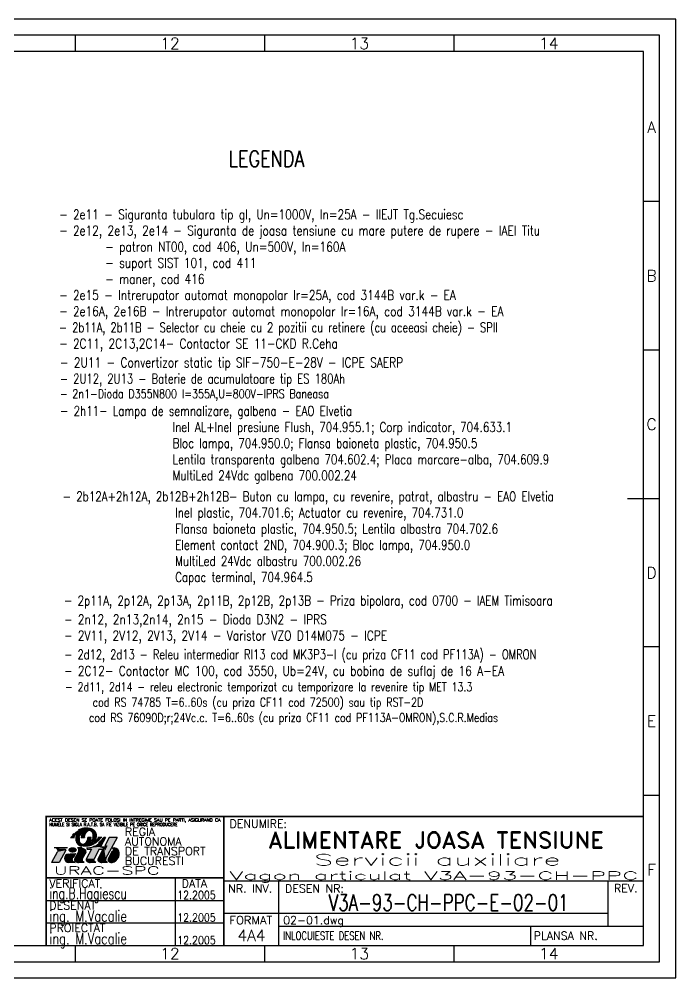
# Model space of a CAD drawing. Extents: x 23 to 1306, y -395 to 239.
# Drawn here: x 1103 to 1306.3, y -394.7 to -97.7 of the extents above; entities that cross this region are included whole.
import ezdxf
from ezdxf.enums import TextEntityAlignment as Align

# ---------------------------------------------------------------- set-up
doc = ezdxf.new("R2010")
doc.units = 0
doc.header["$LTSCALE"] = 7
doc.header["$MEASUREMENT"] = 0
doc.layers.get('0').update_dxf_attribs({"linetype": 'CONTINUOUS'})
doc.layers.add('MODIF', color=2, linetype='CONTINUOUS')
doc.styles.add('ISO', font='SIMPLEX.SHX')
doc.styles.add('ROMANC', font='romanc')
doc.styles.add('ROMAND', font='ROMAND.SHX', dxfattribs={"width": 0.8})
doc.styles.add('ROMANS', font='romans', dxfattribs={"width": 0.8})

# ---------------------------------------------------------------- blocks, each defined once
blk = doc.blocks.new('RATB')
at = {"color": 40}
for p, q in [((8.29, 9.9), (9.54, 9.9)), ((11.66, 9.9), (12.64, 9.9)), ((14.69, 9.9), (13.71, 9.9)), ((18.06, 9.9), (16.81, 9.9)), ((19.16, 9.9), (17.59, 6.97)), ((19.16, 9.9), (18.64, 9.9)), ((20.36, 9.9), (18.99, 7.32)), ((22.77, 9.9), (19.23, 3.26)), ((22.77, 9.9), (20.36, 9.9)), ((7.44, 6.63), (3.32, 6.63)), ((11.95, 6.63), (10.54, 6.63)), ((14.82, 6.28), (13.26, 3.36)), ((13.3, 6.63), (13.71, 6.65)), ((13.4, 6.28), (14.82, 6.28)), ((13.71, 6.65), (14.31, 6.73)), ((14.31, 6.73), (14.73, 6.82)), ((14.73, 6.82), (15.22, 6.97)), ((15.22, 6.97), (15.73, 7.24)), ((17.23, 6.28), (15.62, 3.26)), ((17.05, 8.16), (17.32, 8.4)), ((17.23, 6.28), (18.64, 6.28)), ((17.32, 8.4), (17.39, 8.47)), ((17.59, 6.97), (19.01, 6.97)), ((19.01, 6.97), (18.64, 6.28)), ((19.59, 7.32), (18.85, 5.93)), ((18.99, 7.32), (19.59, 7.32)), ((21.22, 6.63), (21.91, 6.63)), ((4.18, 5.38), (2.46, 2.15)), ((6.89, 5.94), (4.87, 2.15)), ((9.88, 4.91), (9.19, 3.6)), ((10.88, 5.67), (9.64, 3.36)), ((13.15, 5.42), (12, 3.26)), ((18.25, 5.93), (16.87, 3.36)), ((18.25, 5.93), (18.85, 5.93)), ((21.26, 5.59), (20.01, 3.26)), ((4.87, 2.15), (2.46, 2.15)), ((9.77, 2.15), (7.79, 2.15)), ((12.61, 2.15), (10.85, 2.15)), ((12.61, 2.15), (12.28, 2.33)), ((16.23, 2.15), (14.47, 2.15)), ((16.23, 2.15), (15.9, 2.33)), ((19.84, 2.15), (18.08, 2.15)), ((19.84, 2.15), (19.51, 2.33))]:
    blk.add_line(p, q, dxfattribs=at)
for points in [[(15.26, 9.9, 0.04888), (15.36, 10.37, 0.067418), (15.36, 10.71, 0.012512), (15.29, 11.12, 0.046313), (15.26, 11.23, 0.02866), (15.17, 11.43, 0.04799), (15.1, 11.53, 0.027533), (14.99, 11.65, 0.02878), (14.88, 11.74, 0.020408), (14.73, 11.85, 0.028785), (14.62, 11.91, 0.02307), (14.52, 11.96, 0.025276), (14.42, 11.99, 0.029587), (14.31, 12.01, 0.0261), (14.2, 12.02, 0.034106), (14.07, 12.02, 0.03305), (13.95, 12, 0.031407), (13.83, 11.97, 0.027201), (13.7, 11.91, 0.027571), (13.55, 11.82, 0.032433), (13.42, 11.73, 0.017982), (13.3, 11.62, 0.025528), (13.21, 11.53, 0.009898), (13.11, 11.41, 0.014131), (13.04, 11.31, 0.005952), (12.98, 11.22, 0.007874), (12.94, 11.15, 0.013516), (12.87, 11.03, 0.012262), (12.8, 10.9, 0.010996), (12.75, 10.78, 0.020912), (12.72, 10.71, 0.006638), (12.72, 10.69, 0.003922), (12.7, 10.64, 0.014081), (12.67, 10.52, 0.011261), (12.64, 10.37, 0.018498), (12.64, 10.34, 0.00311), (12.62, 10.18, 0.039527), (12.62, 10.07, 0.0256), (12.64, 9.9)], [(16.32, 9.9, 0.047001), (16.39, 10.39, 0.072657), (16.36, 10.71, 0.024176), (16.19, 11.3, 0.05712), (16.08, 11.53, 0.02409), (15.95, 11.71, 0.014395), (15.72, 11.99, 0.046768), (15.55, 12.15, 0.031027), (15.26, 12.35)], [(10.03, 9.9, 0.047001), (9.95, 9.4, 0.072657), (9.99, 9.08, 0.024176), (10.16, 8.49, 0.05712), (10.27, 8.26, 0.02409), (10.4, 8.09, 0.014395), (10.62, 7.81, 0.046768), (10.8, 7.65, 0.031027), (11.09, 7.44)], [(11.09, 9.9, 0.04888), (10.98, 9.43, 0.067418), (10.99, 9.08, 0.012512), (11.06, 8.67, 0.046313), (11.09, 8.56, 0.02866), (11.18, 8.37, 0.04799), (11.25, 8.26, 0.027533), (11.36, 8.15, 0.02878), (11.47, 8.05, 0.020408), (11.61, 7.95, 0.028785), (11.72, 7.88, 0.02307), (11.83, 7.84, 0.025276), (11.93, 7.8, 0.029587), (12.03, 7.78, 0.0261), (12.15, 7.77, 0.034106), (12.27, 7.77, 0.03305), (12.4, 7.79, 0.031407), (12.52, 7.83, 0.027201), (12.64, 7.88, 0.027571), (12.8, 7.97, 0.032433), (12.93, 8.06, 0.017982), (13.05, 8.18, 0.025528), (13.13, 8.26, 0.009898), (13.24, 8.39, 0.014131), (13.3, 8.48, 0.005952), (13.37, 8.57, 0.007874), (13.41, 8.64, 0.013516), (13.48, 8.76, 0.012262), (13.55, 8.9, 0.010996), (13.6, 9.02, 0.020912), (13.62, 9.08, 0.006638), (13.63, 9.11, 0.003922), (13.65, 9.16, 0.014081), (13.68, 9.28, 0.011261), (13.71, 9.42, 0.018498), (13.71, 9.45, 0.00311), (13.73, 9.61, 0.039527), (13.73, 9.73, 0.0256), (13.71, 9.9)]]:
    blk.add_lwpolyline(points, format="xyb", dxfattribs=at)
at = {"color": 40, "flags": 128}
blk.add_lwpolyline([(21.29, 2.18, 0.07519), (21.9, 2.37, 0.103495), (22.73, 3.01, 0.091904), (23.26, 3.94, 0.085107), (23.46, 5.08, 0.085107)], format="xyb", dxfattribs=at)
at = {"color": 40}
for centre, radius, start, end in [((12.2, 9.83), 2.74, 113.911, 122.24), ((14.19, 5.34), 7.65, 108.9325, 113.911), ((12.41, 10.52), 2.17, 96.8211, 108.9325), ((13.59, 0.67), 12.1, 91.6964, 96.8211), ((13.39, 7.25), 5.51, 78.6042, 91.6964), ((14, 10.28), 2.42, 58.8019, 78.6042), ((33.45, -13.3), 34.29, 134.6817, 135.4865), ((12.29, 9.53), 2.3, 144.0002, 170.76), ((14.93, 9.86), 3.27, 161.7905, 179.2848), ((11.42, 9.94), 3.27, 341.7905, 359.2848), ((14.06, 10.27), 2.3, 324.0002, 350.76), ((-15.94, 41.79), 47.13, 315, 315.973), ((16.88, 9.86), 0.893, 316.8981, 318.6566), ((14.91, 11.98), 4.23, 315.973, 321.3402), ((7.72, 17.73), 13.43, 321.3402, 324.353), ((10.27, 6), 0.689, 331.9275, 66.4849), ((12.34, 9.52), 2.42, 238.8019, 258.6042), ((21.91, 5.08), 1.55, 0, 90), ((7.79, 3.44), 1.29, 94.5979, 270), ((-47.94, 710.15), 707.62, 274.50891, 274.68697), ((10.25, 3.03), 0.689, 151.9275, 234.4615), ((12.61, 2.94), 0.689, 151.9275, 241.9275), ((13.86, 3.03), 0.689, 151.9275, 234.4615), ((16.22, 2.94), 0.689, 151.9275, 241.9275), ((17.48, 3.03), 0.689, 151.9275, 234.4615), ((19.84, 2.94), 0.689, 151.9275, 241.9275), ((20.62, 2.94), 0.689, 151.9275, 242.7821), ((9.77, 2.84), 0.689, 201.8729, 270), ((10.85, 3.87), 1.72, 234.4615, 270), ((14.47, 3.87), 1.72, 234.4615, 270), ((18.08, 3.87), 1.72, 234.4615, 270), ((21.01, 3.7), 1.55, 242.7821, 280.2311)]:
    blk.add_arc(centre, radius, start, end, dxfattribs=at)
for points in [[(9.78, 11.49), (10.43, 10.88), (10.4, 11.93), (11.82, 10.88)], [(10.4, 11.93), (11.82, 10.88), (11.13, 12.35), (11.82, 10.88)], [(11.13, 12.35), (11.82, 10.88), (11.79, 12.6), (11.82, 10.88)], [(11.79, 12.6), (11.82, 10.88), (12.19, 12.68), (11.82, 10.88)], [(12.19, 12.68), (11.82, 10.88), (13.13, 12.76), (11.82, 10.88)], [(13.13, 12.76), (11.82, 10.88), (13.69, 12.75), (11.82, 10.88)], [(13.92, 11.99), (13.69, 12.75), (13.38, 11.7), (11.82, 10.88)], [(14.16, 11.99), (13.92, 11.99), (13.68, 11.86)], [(14.46, 11.98), (14.59, 12.63), (13.92, 11.99), (13.69, 12.75)], [(13.69, 12.75), (14.59, 12.63), (14.16, 12.71)], [(14.16, 11.99), (14.46, 11.98), (14.09, 11.97), (14.49, 11.96)], [(14.27, 11.96), (14.67, 11.85), (14.49, 11.96)], [(14.91, 11.72), (15.13, 12.42), (14.46, 11.98), (14.59, 12.63)], [(14.59, 12.63), (15.13, 12.42), (14.89, 12.53)], [(15.13, 11.48), (15.82, 11.87), (14.91, 11.72), (15.13, 12.42)], [(15.13, 12.42), (15.82, 11.87), (15.52, 12.17)], [(8.29, 9.9), (9.54, 9.9), (8.79, 10.52), (9.82, 10.33)], [(8.79, 10.52), (9.82, 10.33), (9.28, 11.03), (10.07, 10.59)], [(9.28, 11.03), (10.07, 10.59), (9.78, 11.49), (10.43, 10.88)], [(10.03, 9.9), (11.09, 9.9), (9.95, 9.4), (11, 9.53)], [(9.95, 9.4), (11, 9.53), (10.06, 8.79), (11, 9.02)], [(9.95, 9.4), (10.06, 8.79), (9.96, 9.24)], [(9.96, 9.24), (10.06, 8.79), (9.97, 9.13)], [(10.16, 10.38), (11.4, 10.45), (10.03, 9.9), (11.09, 9.9)], [(10.06, 8.79), (11, 9.02), (10.28, 8.25), (11.08, 8.6)], [(10.43, 10.88), (11.82, 10.88), (10.16, 10.38), (11.4, 10.45)], [(12.63, 10.27), (11.68, 10.22), (12.64, 9.9), (11.66, 9.9)], [(12.69, 10.61), (11.73, 10.54), (12.63, 10.27), (11.68, 10.22)], [(12.91, 11.1), (11.82, 10.88), (12.69, 10.61), (11.73, 10.54)], [(13.38, 11.7), (11.82, 10.88), (12.91, 11.1), (11.82, 10.88)], [(13.6, 9.03), (14.52, 8.92), (13.55, 8.9), (14.88, 7.31)], [(13.71, 9.44), (14.65, 9.44), (13.6, 9.03), (14.52, 8.92)], [(13.71, 9.9), (14.69, 9.9), (13.71, 9.44), (14.65, 9.44)], [(14.52, 8.92), (15.91, 8.92), (14.99, 9.4), (16.15, 9.33)], [(14.52, 8.92), (15.91, 8.92), (15.82, 7.78), (14.88, 7.31)], [(14.52, 8.92), (15.41, 8.13), (14.88, 7.31)], [(14.99, 9.4), (16.15, 9.33), (15.25, 9.87), (16.28, 9.72)], [(15.32, 10.99), (16.14, 11.41), (15.13, 11.48), (15.82, 11.87)], [(15.25, 9.87), (16.28, 9.72), (15.35, 10.25), (16.38, 10.26)], [(15.37, 10.55), (16.33, 10.85), (15.32, 10.99), (16.14, 11.41)], [(15.35, 10.25), (16.38, 10.26), (15.37, 10.55), (16.33, 10.85)], [(15.91, 8.92), (15.82, 7.78), (15.41, 8.13)], [(15.91, 8.92), (16.39, 8.17), (15.82, 7.78)], [(16.31, 9.23), (17.05, 8.75), (15.91, 8.92), (16.39, 8.17)], [(16.6, 9.55), (17.56, 9.28), (16.31, 9.23), (17.05, 8.75)], [(16.33, 10.85), (16.38, 10.26), (16.39, 10.56)], [(16.81, 9.9), (18.06, 9.9), (16.6, 9.55), (17.56, 9.28)], [(18.64, 9.9), (19.16, 9.9), (18.24, 9.37), (17.59, 6.97)], [(18.24, 9.37), (17.59, 6.97), (17.78, 8.86), (17.59, 6.97)], [(19.59, 7.32), (22.77, 9.9), (18.85, 5.93), (19.27, 3.34)], [(20.36, 9.9), (22.77, 9.9), (18.99, 7.32), (19.59, 7.32)], [(3.32, 6.63), (7.44, 6.63), (3.74, 6.53), (7.16, 6.34)], [(3.74, 6.53), (7.16, 6.34), (4.04, 6.29), (6.95, 6.05)], [(6.95, 6.05), (4.04, 6.29), (6.89, 5.94), (4.23, 5.87)], [(7.72, 6.18), (7.72, 5.84), (7.69, 6.03)], [(7.8, 6.34), (7.78, 5.73), (7.72, 6.18), (7.72, 5.84)], [(7.93, 6.5), (7.96, 5.53), (7.8, 6.34), (7.78, 5.73)], [(8.06, 6.59), (8.1, 5.43), (7.93, 6.5), (7.96, 5.53)], [(8.22, 6.68), (8.29, 5.34), (8.06, 6.59), (8.1, 5.43)], [(8.38, 6.75), (8.44, 5.28), (8.22, 6.68), (8.29, 5.34)], [(8.54, 6.79), (8.57, 5.25), (8.38, 6.75), (8.44, 5.28)], [(8.67, 6.82), (8.69, 5.23), (8.54, 6.79), (8.57, 5.25)], [(8.79, 6.83), (8.8, 5.22), (8.67, 6.82), (8.69, 5.23)], [(8.79, 6.83), (8.9, 6.84), (8.91, 5.21)], [(8.91, 5.21), (9.1, 5.21), (8.79, 6.83), (8.8, 5.22)], [(8.9, 6.84), (9.09, 6.84), (8.91, 5.21), (9.1, 5.21)], [(9.1, 5.21), (9.09, 6.84), (9.19, 5.22), (9.19, 6.83)], [(9.19, 5.22), (9.19, 6.83), (9.32, 5.23), (9.31, 6.82)], [(9.32, 5.23), (9.31, 6.82), (9.44, 5.25), (9.45, 6.79)], [(9.44, 5.25), (9.45, 6.79), (9.58, 5.29), (9.57, 6.76)], [(9.58, 5.29), (9.57, 6.76), (9.73, 5.34), (9.73, 6.7)], [(9.73, 5.34), (9.73, 6.7), (9.86, 5.41), (9.87, 6.63)], [(9.86, 5.41), (9.87, 6.63), (10.03, 5.52), (10.01, 6.54)], [(10.03, 5.52), (10.01, 6.54), (10.16, 5.65), (10.12, 6.44)], [(10.16, 5.65), (10.12, 6.44), (10.26, 5.8), (10.23, 6.3)], [(10.26, 5.8), (10.23, 6.3), (10.29, 5.9), (10.28, 6.2)], [(10.28, 8.25), (11.08, 8.6), (10.67, 7.76), (11.25, 8.27)], [(10.28, 6.2), (10.29, 5.9), (10.3, 6.13), (10.31, 6.02)], [(10.54, 6.63), (11.95, 6.63), (10.92, 6.21), (12.95, 6.31)], [(10.67, 7.76), (11.25, 8.27), (11.23, 7.37), (11.57, 7.98)], [(10.75, 6.4), (10.91, 6.04), (10.92, 6.21)], [(10.92, 6.21), (12.95, 6.31), (10.88, 5.67), (13.22, 5.9)], [(11.23, 7.37), (11.57, 7.98), (11.68, 7.19), (11.88, 7.82)], [(11.68, 7.19), (11.88, 7.82), (12.29, 7.07), (12.28, 7.77)], [(11.95, 6.63), (12.95, 6.31), (12.3, 6.59), (12.59, 6.5)], [(12.29, 7.07), (12.28, 7.77), (12.86, 7.03), (12.67, 7.9)], [(12.86, 7.03), (12.67, 7.9), (13.55, 7.06), (12.96, 8.09)], [(12.95, 6.31), (13.22, 5.9), (13.12, 6.12)], [(13.55, 7.06), (12.96, 8.09), (14.06, 7.1), (13.26, 8.42)], [(13.3, 8.48), (13.3, 8.48), (13.26, 8.42)], [(13.3, 8.48), (14.88, 7.31), (13.26, 8.42)], [(14.06, 7.1), (13.26, 8.42), (14.88, 7.31), (13.26, 8.42)], [(14.82, 6.28), (17.23, 6.28), (13.26, 3.36), (15.62, 3.26)], [(13.55, 8.9), (14.88, 7.31), (13.3, 8.48)], [(13.78, 6.66), (13.3, 6.63), (13.4, 6.28)], [(13.4, 6.28), (18.64, 6.28), (13.78, 6.66), (17.59, 6.97)], [(13.78, 6.66), (14.75, 6.82), (15, 6.76)], [(14.75, 6.82), (15.21, 6.97), (15, 6.76)], [(15, 6.76), (15, 6.76), (15.21, 6.97), (15.55, 6.8)], [(15.65, 7.19), (17.59, 6.97), (15.21, 6.97), (15.55, 6.8)], [(16.1, 7.46), (17.59, 6.97), (15.65, 7.19), (17.59, 6.97)], [(16.51, 7.75), (16.1, 7.46), (17.59, 6.97)], [(16.97, 8.1), (17.59, 6.97), (16.51, 7.75), (17.59, 6.97)], [(17.35, 8.42), (17.59, 6.97), (16.97, 8.1), (17.59, 6.97)], [(17.78, 8.86), (17.59, 6.97), (17.35, 8.42), (17.59, 6.97)], [(17.59, 6.97), (19.01, 6.97), (18.64, 6.28)], [(21.22, 6.63), (21.57, 6.63), (21.31, 6.43), (21.51, 6.44)], [(21.26, 5.59), (23.02, 6.16), (21.91, 6.63)], [(21.26, 5.59), (21.91, 6.63), (21.34, 5.8)], [(21.26, 5.59), (23.46, 5.08), (23.02, 6.16)], [(21.31, 6.43), (21.51, 6.44), (21.36, 6.23), (21.44, 6.21)], [(21.34, 5.8), (21.34, 5.8), (21.57, 6.63), (21.37, 6.02)], [(21.57, 6.63), (21.37, 6.02), (21.91, 6.63), (21.34, 5.8)], [(21.36, 6.23), (21.44, 6.21), (21.37, 6.02)], [(21.91, 6.63), (23.02, 6.16), (22.39, 6.55), (22.77, 6.37)], [(23.02, 6.16), (23.46, 5.08), (23.17, 5.98), (23.38, 5.57)], [(4.18, 5.38), (6.89, 5.94), (2.46, 2.15), (4.87, 2.15)], [(4.24, 5.63), (6.89, 5.94), (4.18, 5.38)], [(4.23, 5.87), (6.89, 5.94), (4.24, 5.63), (6.89, 5.94)], [(6.83, 4.3), (6.51, 3.38), (6.71, 4.14), (6.55, 3.79)], [(6.83, 4.3), (9.19, 3.6), (6.51, 3.38), (9.05, 3.16)], [(6.51, 3.38), (9.13, 2.58), (6.9, 2.51), (9.38, 2.27)], [(6.51, 3.38), (9.05, 3.16), (6.51, 3.38), (9.13, 2.58)], [(6.51, 3.38), (6.9, 2.51), (6.58, 3), (6.75, 2.69)], [(7.69, 4.73), (9.88, 4.91), (6.83, 4.3), (9.19, 3.6)], [(7.69, 4.73), (6.83, 4.3), (7.3, 4.64), (6.96, 4.43)], [(9.58, 2.88), (9.64, 3.36), (9.57, 3.1)], [(9.64, 3.36), (13.15, 5.42), (9.58, 2.88), (12, 3.26)], [(9.58, 2.88), (12, 3.26), (9.85, 2.47), (11.94, 2.75)], [(10.88, 5.67), (13.22, 5.9), (9.64, 3.36), (13.15, 5.42)], [(11.98, 3.03), (12.1, 2.55), (11.94, 2.75)], [(13.22, 5.9), (13.15, 5.42), (13.23, 5.67)], [(13.26, 3.36), (13.19, 2.88), (13.18, 3.14)], [(13.26, 3.36), (15.62, 3.26), (13.19, 2.88), (15.56, 2.75)], [(15.64, 3.31), (15.6, 3.15), (15.62, 3.26)], [(16.87, 3.36), (16.81, 2.89), (16.8, 3.13)], [(16.87, 3.36), (19.23, 3.26), (16.81, 2.89)], [(16.81, 2.89), (19.23, 3.26), (19.18, 2.72)], [(18.25, 5.93), (18.85, 5.93), (16.87, 3.36), (19.23, 3.26)], [(18.85, 5.93), (19.23, 3.26), (19.27, 3.34)], [(19.2, 2.98), (19.34, 2.53), (19.18, 2.72)], [(19.27, 3.34), (19.22, 3.14), (19.23, 3.26)], [(20.01, 3.26), (19.96, 2.73), (19.93, 2.99)], [(19.96, 2.73), (20.01, 3.26), (20.3, 2.32)], [(20.01, 3.26), (21.26, 5.59), (23.26, 3.94)], [(20.01, 3.26), (22.73, 3.01), (23.26, 3.94)], [(20.01, 3.26), (21.9, 2.37), (22.73, 3.01)], [(20.01, 3.26), (20.3, 2.32), (21.29, 2.18)], [(20.01, 3.26), (21.29, 2.18), (21.9, 2.37)], [(21.26, 5.59), (23.26, 3.94), (23.46, 5.08)], [(22.73, 3.01), (21.9, 2.37), (22.34, 2.64)], [(23.26, 3.94), (22.73, 3.01), (23.04, 3.45)], [(23.46, 5.08), (23.26, 3.94), (23.41, 4.51)], [(6.9, 2.51), (9.38, 2.27), (7.79, 2.15), (9.77, 2.15)], [(6.9, 2.51), (7.79, 2.15), (7.07, 2.37), (7.39, 2.22)], [(9.85, 2.47), (9.58, 2.88), (9.68, 2.64)], [(9.85, 2.47), (11.94, 2.75), (10.85, 2.15), (12.28, 2.33)], [(10.85, 2.15), (9.85, 2.47), (10.28, 2.25)], [(10.85, 2.15), (12.28, 2.33), (12.61, 2.15)], [(13.19, 2.88), (15.56, 2.75), (13.48, 2.46), (15.88, 2.34)], [(13.48, 2.46), (13.19, 2.88), (13.29, 2.66)], [(14.47, 2.15), (13.46, 2.47), (13.9, 2.25)], [(13.48, 2.46), (15.88, 2.34), (14.47, 2.15), (16.23, 2.15)], [(15.58, 2.94), (15.71, 2.55), (15.56, 2.75)], [(16.81, 2.89), (19.18, 2.72), (17.08, 2.47)], [(17.08, 2.47), (16.81, 2.89), (16.9, 2.66)], [(17.08, 2.47), (19.18, 2.72), (18.08, 2.15)], [(18.08, 2.15), (17.08, 2.47), (17.51, 2.25)], [(19.18, 2.72), (18.08, 2.15), (19.51, 2.33)], [(19.51, 2.33), (19.84, 2.15), (18.08, 2.15)], [(20.3, 2.32), (19.96, 2.73), (20.09, 2.5)], [(20.3, 2.32), (20.3, 2.32), (21.29, 2.18)], [(21.29, 2.18), (20.3, 2.32), (20.77, 2.17)]]:
    blk.add_solid(points, dxfattribs=at)
blk = doc.blocks.new('INDE_ISO')
at = {"color": 240}
for p, q in [((-145, 21), (-145, 0)), ((-130, 20), (0, 20)), ((-113, 20), (-113, 6)), ((-11, 20), (-11, 6)), ((-185, 14), (-130, 14)), ((-130, 10), (-113, 10)), ((-113, 10), (-11, 10)), ((-185, 7), (-130, 7)), ((-113, 6), (-113, 0)), ((-113, 6), (0, 6)), ((-35, 6), (-35, 0))]:
    blk.add_line(p, q, dxfattribs=at)
at = {"color": 70}
for points in [[(0, 40, 0.5, 0.5, 0), (-185, 40, 0.5, 0.5, 0), (-185, 0, 0.5, 0.5, 0)], [(-130, 40, 0.5, 0.5, 0), (-130, 0, 0.5, 0.5, 0)], [(-185, 21, 0.5, 0.5, 0), (-130, 21, 0.5, 0.5, 0)]]:
    blk.add_lwpolyline(points, format="xyseb", dxfattribs=at)
blk.add_blockref('RATB', (-185.8, 23.6))
at = {"color": 40, "style": 'ISO', "width": 0.87776}
blk.add_text('ACEST DESEN SE POATE FOLOSI IN INTREGIME SAU PE PARTI, ASIGURAND CA', height=1, dxfattribs=at).set_placement((-184, 38.4), (-131, 38.4), align=Align.FIT)
at = {"color": 240}
for s, style, p in [('DENUMIRE:', 'ISO', (-128.2, 36.5)), ('REGIA', 'ROMANC', (-160.6, 34)), ('AUTONOMA', 'ROMANC', (-160.6, 31)), ('DE TRANSPORT', 'ROMANC', (-160.6, 28)), ('BUCURESTI', 'ROMANC', (-160.6, 25)), ('VERIFICAT', 'ISO', (-184, 18)), ('DATA', 'ISO', (-143, 18)), ('NR. INV.', 'ISO', (-128.6, 16.4)), ('DESEN NR:', 'ISO', (-111, 16.4)), ('DESENAT', 'ISO', (-184, 11.2)), ('PROIECTAT', 'ISO', (-184, 4.2)), ('PLANSA NR.', 'ISO', (-34, 1.8))]:
    blk.add_text(s, height=2.5, dxfattribs=dict(at, style=style)).set_placement(p)
at = {"color": 40, "style": 'ISO', "width": 0.8778}
blk.add_text('NUMELE SI SIGLA R.A.T.B. SA FIE VIZIBILE PE ORICE REPRODUCERE', height=1, dxfattribs=at).set_placement((-184, 37))
at = {"color": 240, "style": 'ROMANC', "width": 1.8}
blk.add_text('URAC-SPC', height=2.5, dxfattribs=at).set_placement((-182.6, 22))
at = {"color": 240, "style": 'ISO'}
blk.add_text('REV.', height=2.5, dxfattribs=at).set_placement((-5.5, 17.75), align=Align.MIDDLE)
for s, width, p, p2 in [('FORMAT', 0.917397, (-128.2, 6.6), (-114.99, 6.6)), ('INLOCUIESTE DESEN NR.', 0.687691, (-111.6, 1.8), (-80.49, 1.8))]:
    blk.add_text(s, height=2.5, dxfattribs=dict(at, width=width)).set_placement(p, p2, align=Align.FIT)
at = {"color": 70, "style": 'ROMAND'}
for tag, width, p, p2 in [('DENUMIRE_DESEN', 2.637015, (-127.8, 30.2), (-1.6, 30.2)), ('NUMAR_DESEN', 1.912258, (-111.6, 10.8), (-12.8, 10.8))]:
    blk.add_attdef(tag, text='', height=5, dxfattribs=dict(at, width=width)).set_placement(p, p2, align=Align.FIT)
at = {"color": 50, "style": 'ISO'}
for tag, width, p, p2 in [('SUBANSAMBLU', 3.798, (-128.2, 24.8), (-1.6, 24.8)), ('VERIFICAT', 3, (-184, 14.4), (-160, 14.4)), ('DESENAT', 3, (-184, 7.4), (-160, 7.4)), ('PROIECTAT', 3, (-184, 0.4), (-160, 0.4))]:
    blk.add_attdef(tag, text='', height=3.5, dxfattribs=dict(at, width=width)).set_placement(p, p2, align=Align.FIT)
at = {"color": 240, "style": 'ISO'}
for tag, width, p, p2 in [('ANSAMBLU', 7.334069, (-128.2, 20.4), (-1.6, 20.4)), ('DATA', 0.617749, (-144.4, 14.4), (-132.49, 14.4)), ('DATA', 0.617749, (-144.4, 7.4), (-132.49, 7.4)), ('PLANSA', 1.983142, (-11, 1.8), (-0.85, 1.8)), ('DATA', 0.617749, (-144.4, 0.4), (-132.49, 0.4))]:
    blk.add_attdef(tag, text='', height=2.5, dxfattribs=dict(at, width=width)).set_placement(p, p2, align=Align.FIT)
blk.add_attdef('NUME_DWG', (-111.6, 6.6), '', height=2.5, dxfattribs=at)
at = {"color": 50, "style": 'ISO'}
blk.add_attdef('FORMAT', text='', height=3.5, dxfattribs=at).set_placement((-121.4, 1.4), align=Align.CENTER)

msp = doc.modelspace()

# ---------------------------------------------------------------- linework, layer by layer
at = {"color": 240}
for p, q in [((1306.33, -97.74), (486.25, -97.74)), ((1306.33, -394.74), (1306.33, -97.74)), ((1301.33, -102.74), (491.25, -102.74)), ((1301.33, -389.74), (1301.33, -102.74)), ((491.25, -389.74), (1301.33, -389.74)), ((486.25, -394.74), (1306.33, -394.74))]:
    msp.add_line(p, q, dxfattribs=at)
at = {"color": 70}
for p, q in [((1120.37, -107.74), (1120.37, -102.74)), ((1179.01, -107.74), (1179.01, -102.74)), ((1237.65, -107.74), (1237.65, -102.74)), ((1296.33, -107.74), (496.25, -107.74)), ((1296.33, -384.74), (1296.33, -107.74)), ((1301.33, -154.24), (1296.33, -154.24)), ((1301.33, -200.24), (1296.33, -200.24)), ((1291.33, -246.24), (1301.33, -246.24)), ((1301.33, -292.24), (1296.33, -292.24)), ((1301.33, -338.24), (1296.33, -338.24)), ((496.25, -384.74), (1296.33, -384.74)), ((1120.37, -389.74), (1120.37, -384.74)), ((1179.01, -389.74), (1179.01, -384.74)), ((1237.65, -389.74), (1237.65, -384.74))]:
    msp.add_line(p, q, dxfattribs=at)

# ---------------------------------------------------------------- block references
ref = msp.add_blockref('INDE_ISO', (1296.33, -384.74))
ref.add_attrib('DENUMIRE_DESEN', '   ALIMENTARE JOASA TENSIUNE   ', dxfattribs={"color": 70, "height": 5, "style": 'ROMAND', "width": 0.87755}).set_placement((1168.53, -354.54), (1294.73, -354.54), align=Align.FIT)
ref.add_attrib('ANSAMBLU', 'Vagon articulat V3A-93-CH-PPC', dxfattribs={"color": 240, "height": 2.5, "style": 'ISO', "width": 1.947692}).set_placement((1168.13, -364.34), (1294.73, -364.34), align=Align.FIT)
ref.add_attrib('SUBANSAMBLU', '     Servicii auxiliare     ', dxfattribs={"color": 50, "height": 3.5, "style": 'ISO', "width": 1.699329}).set_placement((1168.13, -359.94), (1294.73, -359.94), align=Align.FIT)
ref.add_attrib('NUMAR_DESEN', '     V3A-93-CH-PPC-E-02-01    ', dxfattribs={"color": 70, "height": 5, "style": 'ROMAND', "width": 0.646355}).set_placement((1184.73, -373.94), (1283.53, -373.94), align=Align.FIT)
ref.add_attrib('NUME_DWG', '02-01.dwg', (1184.73, -378.14), dxfattribs={"color": 240, "height": 2.5, "style": 'ISO'})
ref.add_attrib('FORMAT', '4A4', dxfattribs={"color": 50, "height": 3.5, "style": 'ISO'}).set_placement((1174.93, -383.34), align=Align.CENTER)
ref.add_attrib('VERIFICAT', 'ing.B.Hagiescu', dxfattribs={"color": 50, "height": 3.5, "style": 'ISO', "width": 0.657534}).set_placement((1112.33, -370.34), (1136.33, -370.34), align=Align.FIT)
ref.add_attrib('DATA', '12.2005', dxfattribs={"color": 240, "height": 2.5, "style": 'ISO', "width": 0.833961}).set_placement((1151.93, -370.34), (1163.85, -370.34), align=Align.FIT)
ref.add_attrib('DESENAT', 'ing. M.Vacalie', dxfattribs={"color": 50, "height": 3.5, "style": 'ISO', "width": 0.676056}).set_placement((1112.33, -377.34), (1136.33, -377.34), align=Align.FIT)
ref.add_attrib('DATA', '12.2005', dxfattribs={"color": 240, "height": 2.5, "style": 'ISO', "width": 0.833961}).set_placement((1151.93, -377.34), (1163.85, -377.34), align=Align.FIT)
ref.add_attrib('PROIECTAT', 'ing. M.Vacalie', dxfattribs={"color": 50, "height": 3.5, "style": 'ISO', "width": 0.676056}).set_placement((1112.33, -384.34), (1136.33, -384.34), align=Align.FIT)
ref.add_attrib('DATA', '12.2005', dxfattribs={"color": 240, "height": 2.5, "style": 'ISO', "width": 0.833961}).set_placement((1151.93, -384.34), (1163.85, -384.34), align=Align.FIT)

# ---------------------------------------------------------------- texts
at = {"color": 50, "style": 'ISO'}
for s, p in [('12', (1149.69, -105.26)), ('13', (1208.33, -105.26)), ('14', (1266.97, -105.26)), ('A', (1298.83, -131.24)), ('B', (1298.83, -177.24)), ('C', (1298.83, -223.24)), ('D', (1298.83, -269.24)), ('E', (1298.83, -315.24)), ('F', (1298.83, -361.24)), ('12', (1149.69, -387.26)), ('13', (1208.33, -387.26)), ('14', (1266.97, -387.26))]:
    msp.add_text(s, height=3.5, dxfattribs=at).set_placement(p, align=Align.MIDDLE)
at = {"layer": 'MODIF', "style": 'ROMANS'}
for s, height, width, p in [('LEGENDA', 5, 0.8, (1167.83, -143.49)), ('- 2e11 - Siguranta tubulara tip gI, Un=1000V, In=25A - IIEJT Tg.Secuiesc', 3, 0.8, (1115.33, -159.74)), ('- 2e12, 2e13, 2e14 - Siguranta de joasa tensiune cu mare putere de rupere - IAEI Titu', 3, 0.8, (1115.33, -164.74)), ('        - patron NT00, cod 406, Un=500V, In=160A ', 3, 0.8, (1115.33, -169.74)), ('        - suport SIST 101, cod 411', 3, 0.8, (1115.33, -174.74)), ('        - maner, cod 416', 3, 0.8, (1115.33, -179.74)), ('- 2e15 - Intrerupator automat monopolar Ir=25A, cod 3144B var.k - EA', 3, 0.8, (1115.33, -184.74)), ('- 2e16A, 2e16B - Intrerupator automat monopolar Ir=16A, cod 3144B var.k - EA', 3, 0.8, (1115.33, -189.74)), ('- 2b11A, 2b11B - Selector cu cheie cu 2 pozitii cu retinere (cu aceeasi cheie) - SPII', 3, 0.75, (1115.33, -194.74)), ('- 2C11, 2C13,2C14- Contactor SE 11-CKD R.Ceha', 3, 0.8, (1115.33, -199.74)), ('- 2U11 - Convertizor static tip SIF-750-E-28V - ICPE SAERP ', 3, 0.8, (1115.61, -205.61)), ('- 2U12, 2U13 - Baterie de acumulatoare tip ES 180Ah', 3, 0.76, (1115.61, -210.61)), ('- 2n1-Dioda D355N800 I=355A,U=800V-IPRS Baneasa', 2.7, 0.8, (1115.58, -215.15)), ('- 2h11- Lampa de semnalizare, galbena - EAO Elvetia', 3, 0.78, (1115.61, -220.61)), ('                    Inel AL+Inel presiune Flush, 704.955.1; Corp indicator, 704.633.1', 3, 0.78, (1115.61, -225.61)), ('                    Bloc lampa, 704.950.0; Flansa baioneta plastic, 704.950.5', 3, 0.78, (1115.61, -230.61)), ('                    Lentila transparenta galbena 704.602.4; Placa marcare-alba, 704.609.9', 3, 0.78, (1115.61, -235.61)), ('                    MultiLed 24Vdc galbena 700.002.24', 3, 0.78, (1115.61, -240.61)), ('- 2b12A+2h12A, 2b12B+2h12B- Buton cu lampa, cu revenire, patrat, albastru - EAO Elvetia', 3, 0.78, (1116.41, -247.11)), ('                    Inel plastic, 704.701.6; Actuator cu revenire, 704.731.0', 3, 0.78, (1116.41, -252.11)), ('                    Flansa baioneta plastic, 704.950.5; Lentila albastra 704.702.6', 3, 0.78, (1116.41, -257.11)), ('                    Element contact 2ND, 704.900.3; Bloc lampa, 704.950.0', 3, 0.78, (1116.41, -262.11)), ('                    MultiLed 24Vdc albastru 700.002.26', 3, 0.78, (1116.41, -267.11)), ('                    Capac terminal, 704.964.5', 3, 0.78, (1116.41, -272.11)), ('- 2p11A, 2p12A, 2p13A, 2p11B, 2p12B, 2p13B - Priza bipolara, cod 0700 - IAEM Timisoara ', 3, 0.78, (1116.86, -279.36)), ('- 2n12, 2n13,2n14, 2n15 - Dioda D3N2 - IPRS ', 3, 0.8, (1116.86, -285.2)), ('- 2V11, 2V12, 2V13, 2V14 - Varistor VZO D14M075 - ICPE', 3, 0.8, (1116.86, -290.2)), ('- 2d12, 2d13 - Releu intermediar RI13 cod MK3P3-I (cu priza CF11 cod PF113A) - OMRON', 3, 0.75, (1116.98, -296.04)), ('- 2C12- Contactor MC 100, cod 3550, Ub=24V, cu bobina de suflaj de 16 A-EA', 3, 0.8, (1116.86, -301.14)), ('- 2d11, 2d14 - releu electronic temporizat cu temporizare la revenire tip MET 13.3', 2.7, 0.8, (1117.16, -305.96)), ('       cod RS 74785 T=6..60s (cu priza CF11 cod 72500) sau tip RST-2D', 2.7, 0.8, (1114.49, -310.71)), ('       cod RS 76090D;r;24Vc.c. T=6..60s (cu priza CF11 cod PF113A-OMRON),S.C.R.Medias', 2.7, 0.8, (1113.3, -315.48))]:
    msp.add_text(s, height=height, dxfattribs=dict(at, width=width)).set_placement(p)

doc.saveas('drawing.dxf')
